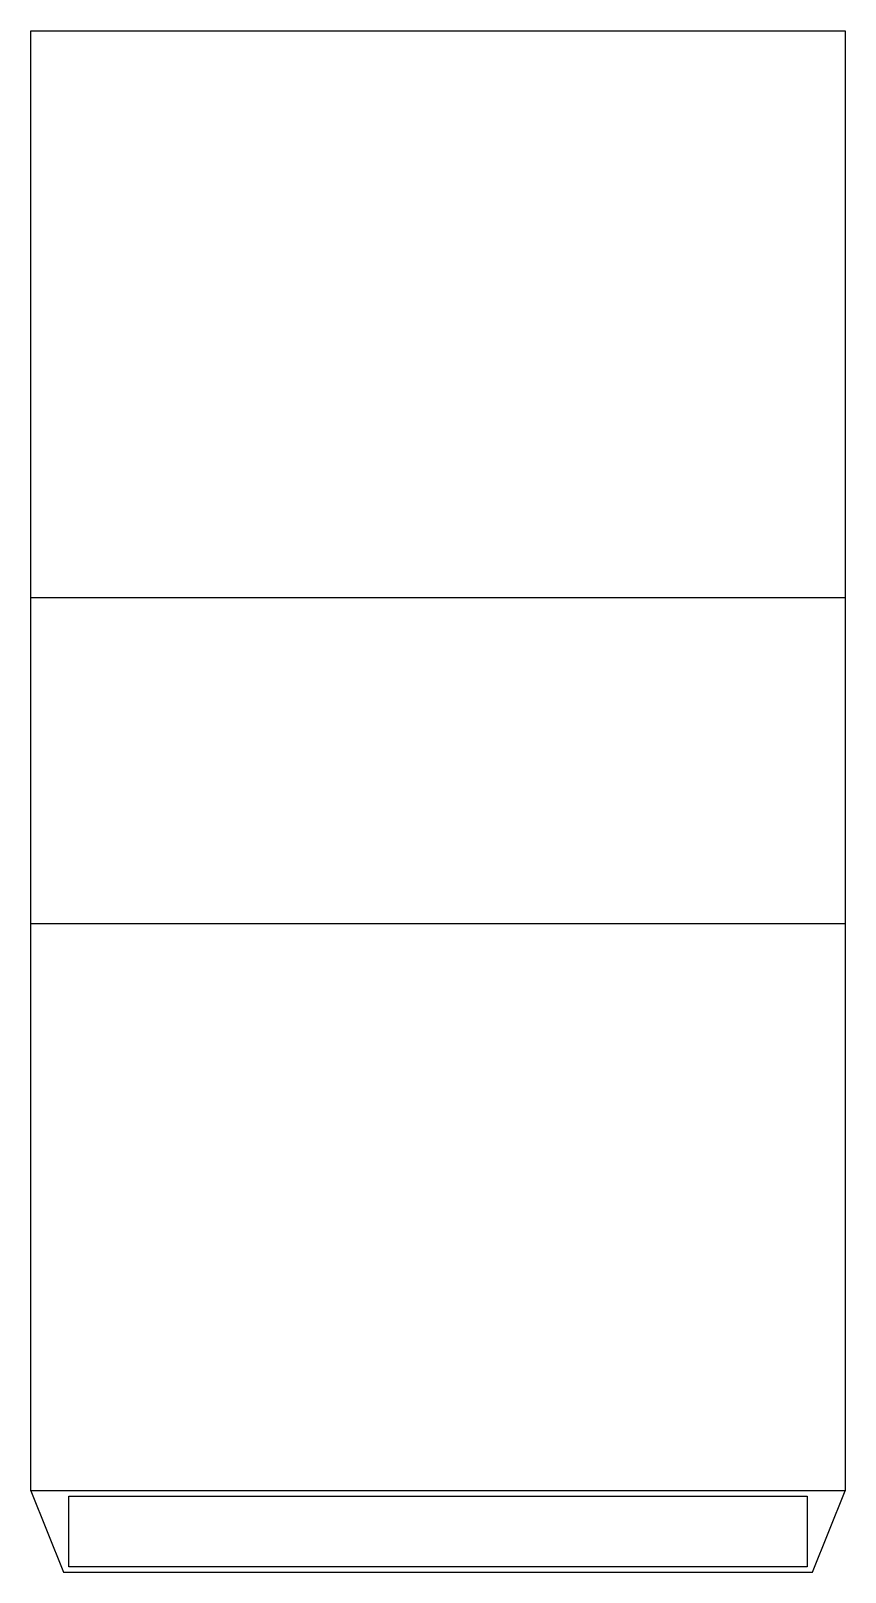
# Model space of a CAD drawing. Header units: millimetres. Extents: x 0 to 150, y 0 to 284.
import ezdxf

# ---------------------------------------------------------------- set-up
doc = ezdxf.new("R2010")
doc.units = ezdxf.units.MM
for name, color, linetype in [('CREASE', 5, 'CONTINUOUS'), ('CUT', 1, 'CONTINUOUS'), ('GLUE', 2, 'CONTINUOUS')]:
    doc.layers.add(name, color=color, linetype=linetype)

msp = doc.modelspace()

# ---------------------------------------------------------------- linework, layer by layer
at = {"layer": 'CREASE'}
for p, q in [((150, 179.403), (0, 179.403)), ((150, 119.403), (0, 119.403)), ((150, 15), (0, 15))]:
    msp.add_line(p, q, dxfattribs=at)
at = {"layer": 'CUT'}
for p, q in [((0, 283.806), (150, 283.806)), ((0, 179.403), (0, 283.806)), ((150, 283.806), (150, 179.403)), ((0, 119.403), (0, 179.403)), ((150, 179.403), (150, 119.403)), ((0, 15), (0, 119.403)), ((150, 119.403), (150, 15)), ((0, 15), (6, 0)), ((144, 0), (150, 15)), ((6, 0), (144, 0))]:
    msp.add_line(p, q, dxfattribs=at)
at = {"layer": 'GLUE'}
for p, q in [((7, 14), (143, 14)), ((7, 1), (7, 14)), ((143, 14), (143, 1)), ((143, 1), (7, 1))]:
    msp.add_line(p, q, dxfattribs=at)

doc.saveas('drawing.dxf')
